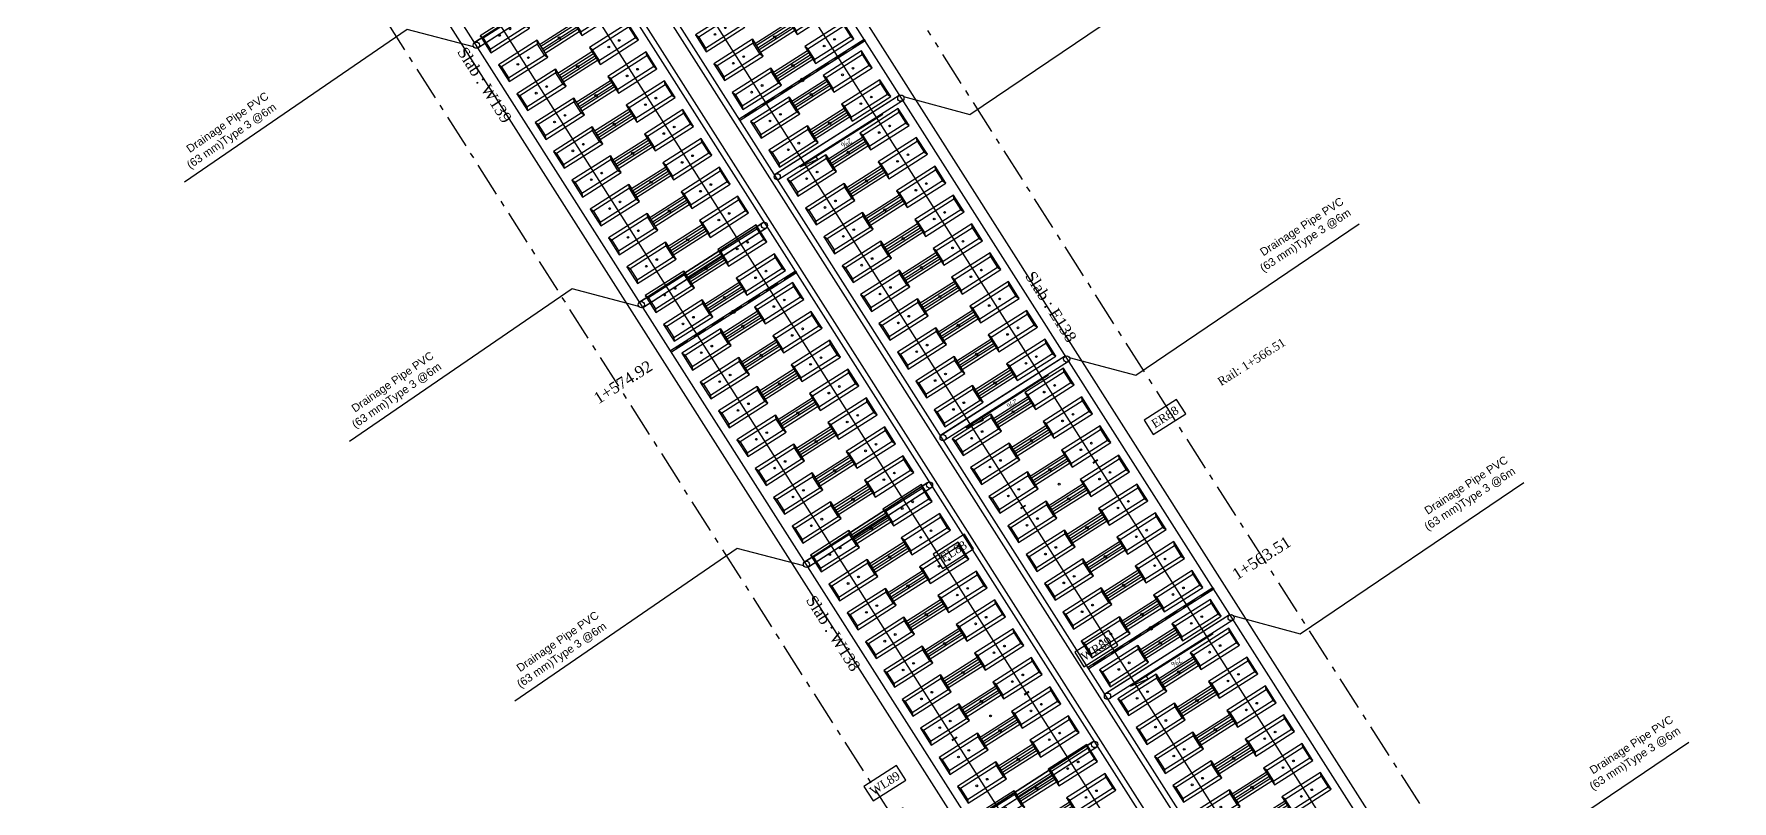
# Model space of a CAD drawing. Header units: metres. Extents: x 0 to 564365, y 0 to 3594889.
# Drawn here: x 563363.83 to 563393.64, y 3594554.39 to 3594567.85 of the extents above; entities that cross this region are included whole.
import ezdxf
from ezdxf.enums import TextEntityAlignment as Align

# ---------------------------------------------------------------- set-up
doc = ezdxf.new("R2010")
doc.units = ezdxf.units.M
doc.linetypes.add('ACAD_ISO10W100', pattern=[18, 12, -3, 0, -3])
doc.linetypes.add('DASHED2', pattern=[0.375, 0.25, -0.125])
for name, color, linetype in [('2d', 2, 'Continuous'), ('_flg-all slab', 7, 'Continuous'), ('_flg-Bar Divar', 11, 'ACAD_ISO10W100'), ('_flg-Por Konande-Devar', 230, 'Continuous'), ('_flg-por Konande-Vasat', 170, 'Continuous'), ('AG_JOOSH', 7, 'Continuous'), ('AG_Print', 7, 'Continuous'), ('AG_Slab', 7, 'Continuous'), ('C-ROAD-STAN-MAJR', 11, 'Continuous'), ('E Pipe', 5, 'Continuous'), ('Km_Rail', 7, 'Continuous'), ('Km_Slab', 7, 'Continuous'), ('Number_Slab', 7, 'Continuous'), ('Rail', 1, 'Continuous'), ('Rail_Gap', 7, 'Continuous'), ('Travers', 7, 'Continuous')]:
    doc.layers.add(name, color=color, linetype=linetype)
doc.styles.add('ND', font='nashkh.shx', dxfattribs={"height": 3})
doc.styles.get("Standard").update_dxf_attribs({"font": 'romantic.ttf'})

# ---------------------------------------------------------------- blocks, each defined once
blk = doc.blocks.new('AG_slab')
at = {"layer": 'AG_Slab', "color": 1}
for p, q in [((1.3, 0.015), (-1.3, 0.015)), ((1.3, -0.015), (-1.3, -0.015))]:
    blk.add_line(p, q, dxfattribs=at)
at = {"layer": 'AG_Slab', "color": 5}
for p, q in [((-1.3, -0.015), (-1.3, 0.015)), ((1.3, 0.015), (1.3, -0.015))]:
    blk.add_line(p, q, dxfattribs=at)
at = {"layer": 'AG_Slab', "color": 2, "linetype": 'DASHED2'}
blk.add_line((1.3, 0), (-1.3, 0), dxfattribs=at)
at = {"layer": 'AG_Slab', "color": 7}
blk.add_circle((0, 0), 0.03, dxfattribs=at)
blk = doc.blocks.new('AG_Joosh')
at = {"layer": 'AG_JOOSH', "color": 2}
for p, q in [((-0.701, 0.005), (-0.801, 0.005)), ((0.701, 0.005), (0.801, 0.005)), ((-0.701, -0.005), (-0.801, -0.005)), ((0.701, -0.005), (0.801, -0.005))]:
    blk.add_line(p, q, dxfattribs=at)
at = {"layer": 'AG_JOOSH', "color": 7}
blk.add_circle((0, 0), 0.0155, dxfattribs=at)
blk = doc.blocks.new('AG_t')
at = {"layer": 'Travers', "color": 3}
blk.add_lwpolyline([(-0.354, 0.175), (-1.155, 0.175), (-1.155, -0.175), (-0.354, -0.175), (-0.354, 0.175), (-0.38, 0.114), (-1.129, 0.114), (-1.155, 0.175), (-1.129, 0.114), (-1.129, -0.114), (-1.155, -0.175), (-1.129, -0.114), (-0.38, -0.114), (-0.354, -0.175), (-0.38, -0.114), (-0.38, 0.114), (-0.354, 0.175), (-0.354, 0.09), (0.354, 0.09), (0.354, 0.045), (-0.354, 0.045), (-0.354, 0), (0.354, 0), (0.354, -0.045), (-0.354, -0.045), (-0.354, -0.09), (0.354, -0.09), (0.354, -0.175), (1.155, -0.175), (1.155, 0.175), (0.354, 0.175), (0.354, -0.175), (0.38, -0.114), (0.38, 0.114), (0.354, 0.175), (0.38, 0.114), (1.129, 0.114), (1.155, 0.175), (1.129, 0.114), (1.129, -0.114), (1.155, -0.175), (1.129, -0.114), (0.38, -0.114)], dxfattribs=at)
for centre in [(-0.863, 0), (-0.646, 0), (0.646, 0), (0.863, 0)]:
    blk.add_circle(centre, 0.015, dxfattribs=at)
at = {"layer": 'Travers', "color": 7}
blk.add_circle((0, 0), 0.02, dxfattribs=at)
blk = doc.blocks.new('Drainage Pipe E')
at = {"color": 30, "true_color": 0xf26722}
for p, q in [((-0.873, 0.07), (0.849, 0.07)), ((-0.873, 0.07), (0.849, 0.07)), ((0.849, 0.07), (0.518, 0.124)), ((0.518, 0.124), (0.518, 0.07)), ((0.849, 0.07), (0.518, 0.124)), ((0.518, 0.124), (0.518, 0.07))]:
    blk.add_line(p, q, dxfattribs=at)
at = {"layer": '2d', "flags": 128}
blk.add_lwpolyline([(-1.349, 0), (-2.168, 0.894), (-6.923, 0.758)], dxfattribs=at)
at = {"layer": 'E Pipe', "color": 4}
for p, q in [((-1.297, 0.054), (1.286, 0.055)), ((-1.297, 0.054), (1.286, 0.055)), ((-1.308, -0.055), (1.296, -0.055)), ((-1.299, -0.055), (1.286, -0.054))]:
    blk.add_line(p, q, dxfattribs=at)
for centre in [(-1.295, 0), (-1.295, 0), (1.286, 0), (1.286, 0)]:
    blk.add_circle(centre, 0.0546, dxfattribs=at)
at = {"color": 30, "true_color": 0xf26722, "insert": (-0.163, 0.204), "char_height": 0.0993, "attachment_point": 1, "rotation": 0.0181}
blk.add_mtext_dynamic_manual_height_columns('2%', width=1.00817, gutter_width=1, heights=[0], dxfattribs=at)
at = {"layer": '2d', "insert": (-6.895, 0.173), "char_height": 0.141, "width": 2.11353, "attachment_point": 3, "rotation": 180.6503, "style": 'ND'}
blk.add_mtext('{\\f@Arial Unicode MS|b0|i0|c0|p34;Drainage Pipe PVC\\P(63 mm)Type 3 @6m}', dxfattribs=at)
blk = doc.blocks.new('_N-drainage pipe')
at = {"layer": '2d', "flags": 128}
blk.add_lwpolyline([(570000.683, 3594952.865), (569999.692, 3594952.175), (569999.196, 3594947.463)], dxfattribs=at)
at = {"layer": 'E Pipe', "color": 4}
for p, q in [((570000.743, 3594952.898), (570001.089, 3594955.469)), ((570000.745, 3594952.908), (570001.087, 3594955.46))]:
    blk.add_line(p, q, dxfattribs=at)
blk.add_lwpolyline([(570000.637, 3594952.924), (570000.979, 3594955.474)], close=True, dxfattribs=at)
for centre in [(570001.033, 3594955.467), (570001.033, 3594955.467), (570000.691, 3594952.919), (570000.691, 3594952.919)]:
    blk.add_circle(centre, 0.0544, dxfattribs=at)
at = {"layer": '2d', "insert": (569998.901, 3594949.57), "char_height": 0.14047, "width": 2.10551, "attachment_point": 3, "rotation": 84.2858, "style": 'ND'}
blk.add_mtext('{\\f@Arial Unicode MS|b0|i0|c0|p34;Drainage Pipe PVC\\P(63 mm)Type 3 @6m}', dxfattribs=at)

msp = doc.modelspace()

# ---------------------------------------------------------------- linework, layer by layer
at = {"layer": '_flg-all slab', "linetype": 'Continuous', "lineweight": -3}
for p, q in [((563840.355, 3593841.38), (563319.954, 3594659.655)), ((563838.161, 3593839.985), (563317.76, 3594658.26)), ((563837.655, 3593839.663), (563317.254, 3594657.938)), ((563835.461, 3593838.268), (563315.06, 3594656.542))]:
    msp.add_line(p, q, dxfattribs=at)
at = {"layer": '_flg-Bar Divar', "lineweight": -3, "ltscale": 0.05}
for p, q in [((563834.533, 3593837.677), (563314.131, 3594655.952)), ((563384.393, 3594560.23, 1556.206), (563379.516, 3594567.913, 1556.206)), ((563389.232, 3594552.658, 1556.206), (563384.393, 3594560.23, 1556.206))]:
    msp.add_line(p, q, dxfattribs=at)
at = {"layer": '_flg-Por Konande-Devar', "linetype": 'Continuous', "lineweight": -3}
for p, q in [((563840.524, 3593841.488), (563320.123, 3594659.762)), ((563835.292, 3593838.16), (563314.891, 3594656.435))]:
    msp.add_line(p, q, dxfattribs=at)
at = {"layer": '_flg-por Konande-Vasat'}
for p, q in [((563837.739, 3593839.717), (563317.338, 3594657.991)), ((563838.077, 3593839.931), (563317.675, 3594658.206))]:
    msp.add_line(p, q, dxfattribs=at)
at = {"layer": 'Rail'}
for points in [[(563382.455, 3594560.355), (563372.796, 3594575.544)], [(563381.188, 3594559.549), (563371.528, 3594574.738)], [(563381.25, 3594556.287), (563371.591, 3594571.475)], [(563379.983, 3594555.481), (563370.323, 3594570.669)], [(563392.12, 3594545.158), (563382.461, 3594560.347)], [(563390.853, 3594544.352), (563381.193, 3594559.541)], [(563390.915, 3594541.09), (563381.256, 3594556.278)], [(563389.648, 3594540.284), (563379.988, 3594555.472)]]:
    msp.add_lwpolyline(points, dxfattribs=at)
at = {"layer": 'Rail_Gap', "color": 210}
for points in [[(563383.475, 3594560.82), (563384.047, 3594561.184), (563383.886, 3594561.437), (563383.314, 3594561.073)], [(563379.774, 3594558.466), (563380.322, 3594558.815), (563380.162, 3594559.068), (563379.613, 3594558.72)], [(563382.258, 3594556.744), (563382.854, 3594557.123), (563382.693, 3594557.377), (563382.097, 3594556.997)], [(563378.557, 3594554.39), (563379.13, 3594554.754), (563378.969, 3594555.008), (563378.396, 3594554.643)]]:
    msp.add_lwpolyline(points, close=True, dxfattribs=at)

# ---------------------------------------------------------------- block references
at = {"rotation": 310.4543852449801}
for p in [(-2541950.587, 1695736.054), (-2541947.689, 1695731.498), (-2541944.791, 1695726.941), (-2541941.893, 1695722.385)]:
    msp.add_blockref('_N-drainage pipe', p, dxfattribs=at)
at = {"layer": 'AG_JOOSH', "rotation": 32.4552927846295}
for p in [(563381.824, 3594559.948), (563380.619, 3594555.88)]:
    msp.add_blockref('AG_Joosh', p, dxfattribs=at)
at = {"layer": 'AG_Print'}
for p, rotation in [((563372.728, 3594568.288), 32.45529278939575), ((563376.509, 3594568.306), 32.4552927846295), ((563373.05, 3594567.782), 32.4552927846295), ((563376.831, 3594567.8), 32.45529278939575), ((563373.372, 3594567.275), 32.4552927846295), ((563377.153, 3594567.293), 32.4552927846295), ((563373.694, 3594566.769), 32.4552927846295), ((563377.475, 3594566.787), 32.4552927846295), ((563377.797, 3594566.281), 32.4552927846295), ((563374.016, 3594566.263), 32.4552927846295), ((563374.338, 3594565.756), 32.4552927846295), ((563378.119, 3594565.774), 32.4552927846295), ((563374.66, 3594565.25), 32.4552927846295), ((563378.441, 3594565.268), 32.4552927846295), ((563374.982, 3594564.744), 32.45529278939575), ((563378.763, 3594564.762), 32.4552927846295), ((563375.304, 3594564.238), 32.4552927846295), ((563379.085, 3594564.256), 32.45529278939575), ((563375.626, 3594563.731), 32.4552927846295), ((563379.407, 3594563.749), 32.4552927846295), ((563375.948, 3594563.225), 32.4552927846295), ((563379.729, 3594563.243), 32.45529278939575), ((563376.27, 3594562.719), 32.4552927846295), ((563380.051, 3594562.737), 32.4552927846295), ((563376.592, 3594562.212), 32.4552927846295), ((563380.373, 3594562.23), 32.4552927846295), ((563376.914, 3594561.706), 32.4552927846295), ((563380.695, 3594561.724), 32.4552927846295), ((563381.016, 3594561.218), 32.4552927846295), ((563377.236, 3594561.2), 32.4552927846295), ((563377.558, 3594560.694), 32.4552927846295), ((563381.338, 3594560.712), 32.4552927846295), ((563377.88, 3594560.187), 32.45529278939575), ((563381.66, 3594560.205), 32.4552927846295), ((563378.202, 3594559.681), 32.4552927846295), ((563381.988, 3594559.691), 32.4552927846295), ((563378.524, 3594559.175), 32.4552927846295), ((563382.31, 3594559.184), 32.4552927846295), ((563378.846, 3594558.668), 32.4552927846295), ((563382.632, 3594558.678), 32.45529278939575), ((563379.168, 3594558.162), 32.4552927846295), ((563382.954, 3594558.172), 32.4552927846295), ((563379.49, 3594557.656), 32.4552927846295), ((563383.276, 3594557.665), 32.4552927846295), ((563379.812, 3594557.15), 32.4552927846295), ((563383.598, 3594557.159), 32.4552927846295), ((563380.134, 3594556.643), 32.45529278939575), ((563383.92, 3594556.653), 32.4552927846295), ((563384.242, 3594556.147), 32.4552927846295), ((563380.456, 3594556.137), 32.4552927846295), ((563380.783, 3594555.622), 32.45529278939575), ((563384.564, 3594555.64), 32.4552927846295), ((563381.105, 3594555.116), 32.4552927846295), ((563384.886, 3594555.134), 32.4552927846295), ((563381.427, 3594554.61), 32.4552927846295), ((563385.208, 3594554.628), 32.4552927846295), ((563381.749, 3594554.103), 32.4552927846295), ((563385.53, 3594554.121), 32.45529278939575)]:
    msp.add_blockref('AG_t', p, dxfattribs=dict(at, rotation=rotation))
at = {"layer": 'AG_Slab'}
for p, rotation in [((563377.312, 3594567.043), 32.4552927846295), ((563376.107, 3594562.975), 32.4552927846295), ((563383.433, 3594557.418), 32.45529277986325)]:
    msp.add_blockref('AG_slab', p, dxfattribs=dict(at, rotation=rotation))
at = {"layer": 'C-ROAD-STAN-MAJR', "color": 11, "linetype": 'Continuous', "lineweight": -3, "xscale": 0.9962075155305835, "yscale": 0.9962075155305835, "zscale": 0.9962075155305835, "rotation": 212.4552858197466}
for p in [(563377.955, 3594566.032), (563380.867, 3594561.453), (563383.753, 3594556.915), (563386.653, 3594552.358)]:
    msp.add_blockref('Drainage Pipe E', p, dxfattribs=at)

# ---------------------------------------------------------------- texts
at = {"layer": 'Km_Rail', "color": 1}
msp.add_text('Rail: 1+566.51', height=0.15, rotation=32.4553, dxfattribs=at).set_placement((563385.199, 3594562.095), align=Align.MIDDLE_CENTER)
at = {"layer": 'Km_Slab', "color": 11}
for s, p in [('1+574.92', (563374.166, 3594561.741)), ('1+563.51', (563385.374, 3594558.653))]:
    msp.add_text(s, height=0.2, rotation=32.4553, dxfattribs=at).set_placement(p, align=Align.MIDDLE_CENTER)
at = {"layer": 'Number_Slab', "color": 230}
for s, p in [('Slab : W139', (563371.738, 3594566.955)), ('Slab : E138', (563381.68, 3594563.063)), ('Slab : W138', (563377.859, 3594557.331))]:
    msp.add_text(s, height=0.2, rotation=302.4553, dxfattribs=at).set_placement(p, align=Align.MIDDLE_CENTER)
at = {"layer": 'Rail_Gap', "color": 200}
for s, p in [('ER88', (563383.681, 3594561.129)), ('EL88', (563379.968, 3594558.767)), ('WR89', (563382.476, 3594557.06)), ('WL89', (563378.763, 3594554.699))]:
    msp.add_text(s, height=0.15, rotation=32.4553, dxfattribs=at).set_placement(p, align=Align.MIDDLE_CENTER)

doc.saveas('drawing.dxf')
